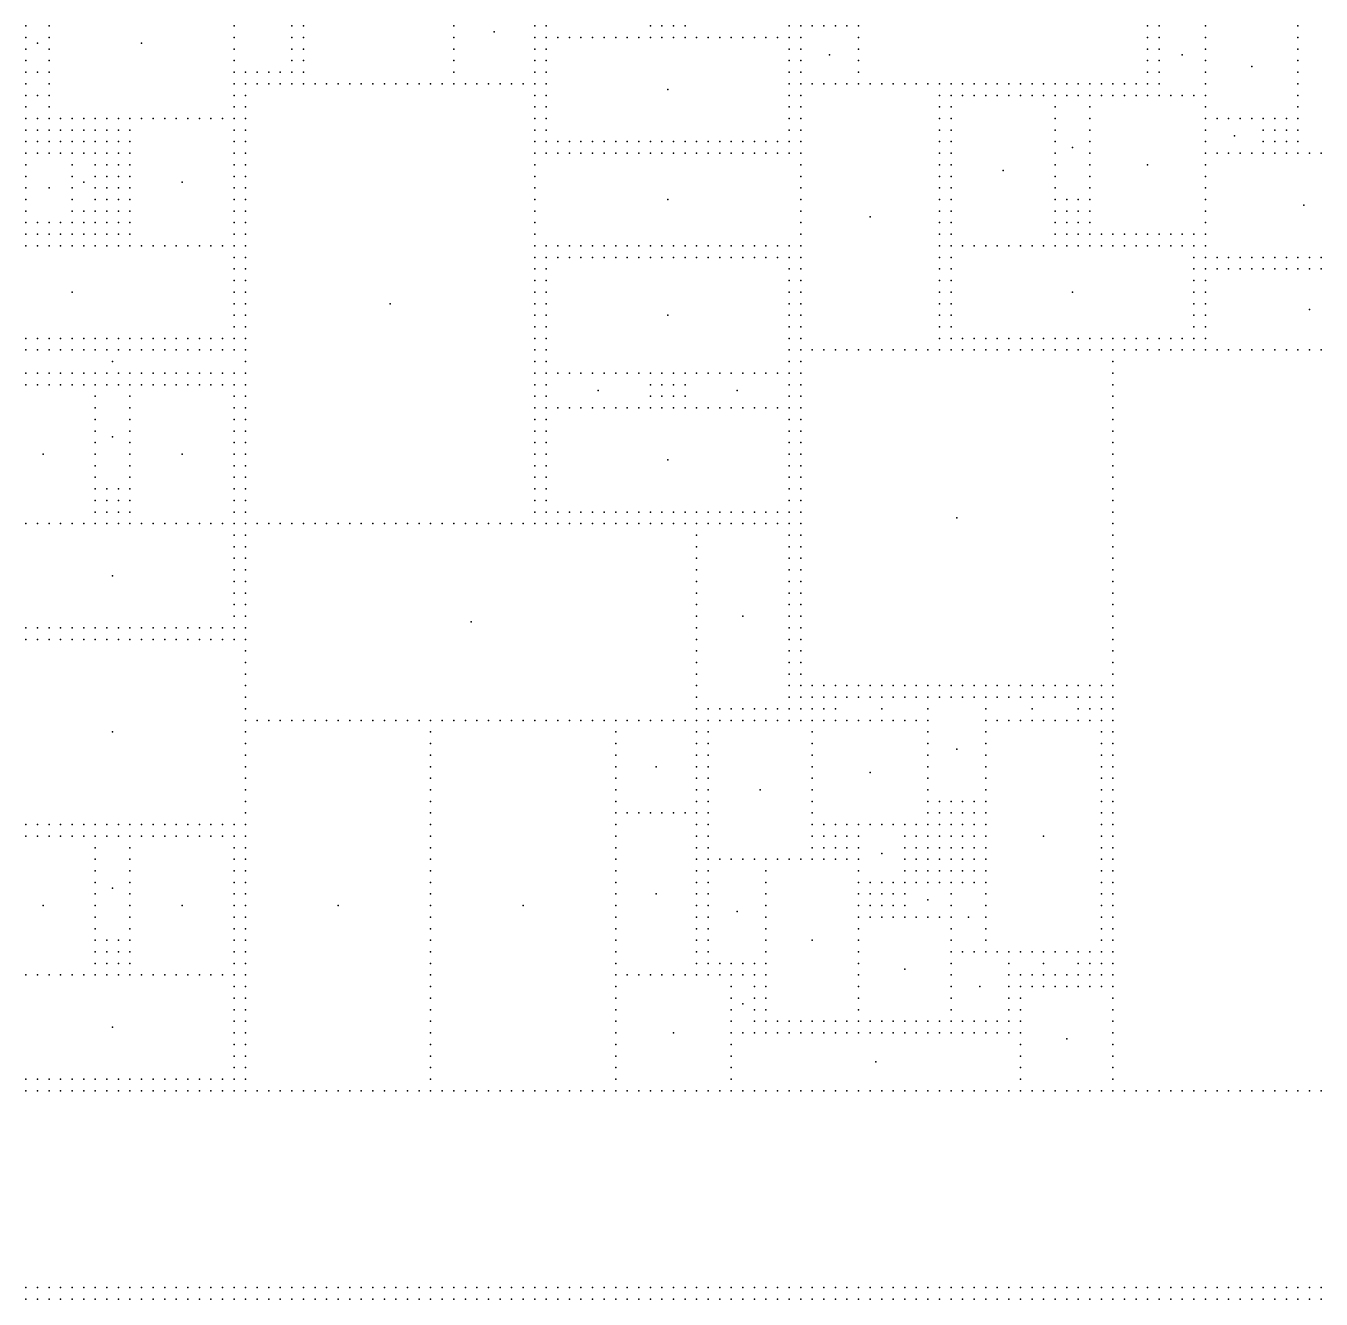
# Model space of a CAD drawing. Header units: metres. Extents: x -50 to 50, y -49 to 49.
# Drawn here: x 0.22 to 25.11, y -48.95 to -24.47 of the extents above; entities that cross this region are included whole.
import ezdxf

# ---------------------------------------------------------------- set-up
doc = ezdxf.new("R2010")
doc.units = ezdxf.units.M

msp = doc.modelspace()

# ---------------------------------------------------------------- linework, layer by layer
for p in [(0.222, -24.473), (0.667, -24.473), (4.222, -24.473), (5.333, -24.473), (5.556, -24.473), (8.444, -24.473), (9.222, -24.584), (10, -24.473), (10.222, -24.473), (12.222, -24.473), (12.444, -24.473), (12.667, -24.473), (12.889, -24.473), (14.889, -24.473), (15.111, -24.473), (15.333, -24.473), (15.556, -24.473), (15.778, -24.473), (16, -24.473), (16.222, -24.473), (21.778, -24.473), (22, -24.473), (22.889, -24.473), (24.667, -24.473), (0.222, -24.695), (0.444, -24.807), (0.667, -24.695), (2.444, -24.807), (4.222, -24.695), (5.333, -24.695), (5.556, -24.695), (8.444, -24.695), (10, -24.695), (10.222, -24.695), (10.444, -24.695), (10.667, -24.695), (10.889, -24.695), (11.111, -24.695), (11.333, -24.695), (11.556, -24.695), (11.778, -24.695), (12, -24.695), (12.222, -24.695), (12.444, -24.695), (12.667, -24.695), (12.889, -24.695), (13.111, -24.695), (13.333, -24.695), (13.556, -24.695), (13.778, -24.695), (14, -24.695), (14.222, -24.695), (14.444, -24.695), (14.667, -24.695), (14.889, -24.695), (15.111, -24.695), (16.222, -24.695), (21.778, -24.695), (22, -24.695), (22.889, -24.695), (24.667, -24.695), (0.222, -24.918), (0.667, -24.918), (4.222, -24.918), (5.333, -24.918), (5.556, -24.918), (8.444, -24.918), (10, -24.918), (10.222, -24.918), (14.889, -24.918), (15.111, -24.918), (15.667, -25.029), (16.222, -24.918), (21.778, -24.918), (22, -24.918), (22.444, -25.029), (22.889, -24.918), (24.667, -24.918), (0.222, -25.14), (0.222, -25.363), (0.444, -25.363), (0.667, -25.14), (0.667, -25.363), (4.222, -25.14), (4.222, -25.363), (4.444, -25.363), (4.667, -25.363), (4.889, -25.363), (5.111, -25.363), (5.333, -25.14), (5.333, -25.363), (5.556, -25.14), (5.556, -25.363), (8.444, -25.14), (8.444, -25.363), (10, -25.14), (10, -25.363), (10.222, -25.14), (10.222, -25.363), (14.889, -25.14), (14.889, -25.363), (15.111, -25.14), (15.111, -25.363), (16.222, -25.14), (16.222, -25.363), (21.778, -25.14), (21.778, -25.363), (22, -25.14), (22, -25.363), (22.889, -25.14), (22.889, -25.363), (23.778, -25.252), (24.667, -25.14), (24.667, -25.363), (0.222, -25.585), (0.667, -25.585), (4.222, -25.585), (4.444, -25.585), (4.667, -25.585), (4.889, -25.585), (5.111, -25.585), (5.333, -25.585), (5.556, -25.585), (5.778, -25.585), (6, -25.585), (6.222, -25.585), (6.444, -25.585), (6.667, -25.585), (6.889, -25.585), (7.111, -25.585), (7.333, -25.585), (7.556, -25.585), (7.778, -25.585), (8, -25.585), (8.222, -25.585), (8.444, -25.585), (8.667, -25.585), (8.889, -25.585), (9.111, -25.585), (9.333, -25.585), (9.556, -25.585), (9.778, -25.585), (10, -25.585), (10.222, -25.585), (14.889, -25.585), (15.111, -25.585), (15.333, -25.585), (15.556, -25.585), (15.778, -25.585), (16, -25.585), (16.222, -25.585), (16.444, -25.585), (16.667, -25.585), (16.889, -25.585), (17.111, -25.585), (17.333, -25.585), (17.556, -25.585), (17.778, -25.585), (18, -25.585), (18.222, -25.585), (18.444, -25.585), (18.667, -25.585), (18.889, -25.585), (19.111, -25.585), (19.333, -25.585), (19.556, -25.585), (19.778, -25.585), (20, -25.585), (20.222, -25.585), (20.444, -25.585), (20.667, -25.585), (20.889, -25.585), (21.111, -25.585), (21.333, -25.585), (21.556, -25.585), (21.778, -25.585), (22, -25.585), (22.889, -25.585), (24.667, -25.585), (0.222, -25.808), (0.444, -25.808), (0.667, -25.808), (4.222, -25.808), (4.444, -25.808), (10, -25.808), (10.222, -25.808), (12.556, -25.697), (14.889, -25.808), (15.111, -25.808), (17.778, -25.808), (18, -25.808), (18.222, -25.808), (18.444, -25.808), (18.667, -25.808), (18.889, -25.808), (19.111, -25.808), (19.333, -25.808), (19.556, -25.808), (19.778, -25.808), (20, -25.808), (20.222, -25.808), (20.444, -25.808), (20.667, -25.808), (20.889, -25.808), (21.111, -25.808), (21.333, -25.808), (21.556, -25.808), (21.778, -25.808), (22, -25.808), (22.222, -25.808), (22.444, -25.808), (22.667, -25.808), (22.889, -25.808), (24.667, -25.808), (0.222, -26.03), (0.667, -26.03), (4.222, -26.03), (4.444, -26.03), (10, -26.03), (10.222, -26.03), (14.889, -26.03), (15.111, -26.03), (17.778, -26.03), (18, -26.03), (20, -26.03), (20.667, -26.03), (22.889, -26.03), (24.667, -26.03), (0.222, -26.253), (0.444, -26.253), (0.667, -26.253), (0.889, -26.253), (1.111, -26.253), (1.333, -26.253), (1.556, -26.253), (1.778, -26.253), (2, -26.253), (2.222, -26.253), (2.444, -26.253), (2.667, -26.253), (2.889, -26.253), (3.111, -26.253), (3.333, -26.253), (3.556, -26.253), (3.778, -26.253), (4, -26.253), (4.222, -26.253), (4.444, -26.253), (10, -26.253), (10.222, -26.253), (14.889, -26.253), (15.111, -26.253), (17.778, -26.253), (18, -26.253), (20, -26.253), (20.667, -26.253), (22.889, -26.253), (23.111, -26.253), (23.333, -26.253), (23.556, -26.253), (23.778, -26.253), (24, -26.253), (24.222, -26.253), (24.444, -26.253), (24.667, -26.253), (0.222, -26.475), (0.444, -26.475), (0.667, -26.475), (0.889, -26.475), (1.111, -26.475), (1.333, -26.475), (1.556, -26.475), (1.778, -26.475), (2, -26.475), (2.222, -26.475), (4.222, -26.475), (4.444, -26.475), (10, -26.475), (10.222, -26.475), (14.889, -26.475), (15.111, -26.475), (17.778, -26.475), (18, -26.475), (20, -26.475), (20.667, -26.475), (22.889, -26.475), (23.444, -26.587), (24, -26.475), (24.222, -26.475), (24.444, -26.475), (24.667, -26.475), (0.222, -26.698), (0.444, -26.698), (0.667, -26.698), (0.889, -26.698), (1.111, -26.698), (1.333, -26.698), (1.556, -26.698), (1.778, -26.698), (2, -26.698), (2.222, -26.698), (4.222, -26.698), (4.444, -26.698), (10, -26.698), (10.222, -26.698), (10.444, -26.698), (10.667, -26.698), (10.889, -26.698), (11.111, -26.698), (11.333, -26.698), (11.556, -26.698), (11.778, -26.698), (12, -26.698), (12.222, -26.698), (12.444, -26.698), (12.667, -26.698), (12.889, -26.698), (13.111, -26.698), (13.333, -26.698), (13.556, -26.698), (13.778, -26.698), (14, -26.698), (14.222, -26.698), (14.444, -26.698), (14.667, -26.698), (14.889, -26.698), (15.111, -26.698), (17.778, -26.698), (18, -26.698), (20, -26.698), (20.333, -26.809), (20.667, -26.698), (22.889, -26.698), (24, -26.698), (24.222, -26.698), (24.444, -26.698), (24.667, -26.698), (0.222, -26.92), (0.444, -26.92), (0.667, -26.92), (0.889, -26.92), (1.111, -26.92), (1.333, -26.92), (1.556, -26.92), (1.778, -26.92), (2, -26.92), (2.222, -26.92), (4.222, -26.92), (4.444, -26.92), (10, -26.92), (10.222, -26.92), (10.444, -26.92), (10.667, -26.92), (10.889, -26.92), (11.111, -26.92), (11.333, -26.92), (11.556, -26.92), (11.778, -26.92), (12, -26.92), (12.222, -26.92), (12.444, -26.92), (12.667, -26.92), (12.889, -26.92), (13.111, -26.92), (13.333, -26.92), (13.556, -26.92), (13.778, -26.92), (14, -26.92), (14.222, -26.92), (14.444, -26.92), (14.667, -26.92), (14.889, -26.92), (15.111, -26.92), (17.778, -26.92), (18, -26.92), (20, -26.92), (20.667, -26.92), (22.889, -26.92), (23.111, -26.92), (23.333, -26.92), (23.556, -26.92), (23.778, -26.92), (24, -26.92), (24.222, -26.92), (24.444, -26.92), (24.667, -26.92), (24.889, -26.92), (25.111, -26.92), (0.222, -27.143), (0.222, -27.365), (1.111, -27.143), (1.111, -27.365), (1.556, -27.143), (1.556, -27.365), (1.778, -27.143), (1.778, -27.365), (2, -27.143), (2, -27.365), (2.222, -27.143), (2.222, -27.365), (4.222, -27.143), (4.222, -27.365), (4.444, -27.143), (4.444, -27.365), (10, -27.143), (10, -27.365), (15.111, -27.143), (15.111, -27.365), (17.778, -27.143), (17.778, -27.365), (18, -27.143), (18, -27.365), (19, -27.254), (20, -27.143), (20, -27.365), (20.667, -27.143), (20.667, -27.365), (21.778, -27.143), (22.889, -27.143), (22.889, -27.365), (0.222, -27.588), (0.667, -27.588), (1.111, -27.588), (1.333, -27.476), (1.556, -27.588), (1.778, -27.588), (2, -27.588), (2.222, -27.588), (3.222, -27.476), (4.222, -27.588), (4.444, -27.588), (10, -27.588), (15.111, -27.588), (17.778, -27.588), (18, -27.588), (20, -27.588), (20.667, -27.588), (22.889, -27.588), (0.222, -27.81), (1.111, -27.81), (1.556, -27.81), (1.778, -27.81), (2, -27.81), (2.222, -27.81), (4.222, -27.81), (4.444, -27.81), (10, -27.81), (12.556, -27.81), (15.111, -27.81), (17.778, -27.81), (18, -27.81), (20, -27.81), (20.222, -27.81), (20.444, -27.81), (20.667, -27.81), (22.889, -27.81), (0.222, -28.033), (1.111, -28.033), (1.333, -28.033), (1.556, -28.033), (1.778, -28.033), (2, -28.033), (2.222, -28.033), (4.222, -28.033), (4.444, -28.033), (10, -28.033), (15.111, -28.033), (17.778, -28.033), (18, -28.033), (20, -28.033), (20.222, -28.033), (20.444, -28.033), (20.667, -28.033), (22.889, -28.033), (24.778, -27.921), (0.222, -28.255), (0.444, -28.255), (0.667, -28.255), (0.889, -28.255), (1.111, -28.255), (1.333, -28.255), (1.556, -28.255), (1.778, -28.255), (2, -28.255), (2.222, -28.255), (4.222, -28.255), (4.444, -28.255), (10, -28.255), (15.111, -28.255), (16.444, -28.144), (17.778, -28.255), (18, -28.255), (20, -28.255), (20.222, -28.255), (20.444, -28.255), (20.667, -28.255), (22.889, -28.255), (0.222, -28.478), (0.444, -28.478), (0.667, -28.478), (0.889, -28.478), (1.111, -28.478), (1.333, -28.478), (1.556, -28.478), (1.778, -28.478), (2, -28.478), (2.222, -28.478), (4.222, -28.478), (4.444, -28.478), (10, -28.478), (15.111, -28.478), (17.778, -28.478), (18, -28.478), (20, -28.478), (20.222, -28.478), (20.444, -28.478), (20.667, -28.478), (20.889, -28.478), (21.111, -28.478), (21.333, -28.478), (21.556, -28.478), (21.778, -28.478), (22, -28.478), (22.222, -28.478), (22.444, -28.478), (22.667, -28.478), (22.889, -28.478), (0.222, -28.7), (0.444, -28.7), (0.667, -28.7), (0.889, -28.7), (1.111, -28.7), (1.333, -28.7), (1.556, -28.7), (1.778, -28.7), (2, -28.7), (2.222, -28.7), (2.444, -28.7), (2.667, -28.7), (2.889, -28.7), (3.111, -28.7), (3.333, -28.7), (3.556, -28.7), (3.778, -28.7), (4, -28.7), (4.222, -28.7), (4.444, -28.7), (10, -28.7), (10.222, -28.7), (10.444, -28.7), (10.667, -28.7), (10.889, -28.7), (11.111, -28.7), (11.333, -28.7), (11.556, -28.7), (11.778, -28.7), (12, -28.7), (12.222, -28.7), (12.444, -28.7), (12.667, -28.7), (12.889, -28.7), (13.111, -28.7), (13.333, -28.7), (13.556, -28.7), (13.778, -28.7), (14, -28.7), (14.222, -28.7), (14.444, -28.7), (14.667, -28.7), (14.889, -28.7), (15.111, -28.7), (17.778, -28.7), (18, -28.7), (18.222, -28.7), (18.444, -28.7), (18.667, -28.7), (18.889, -28.7), (19.111, -28.7), (19.333, -28.7), (19.556, -28.7), (19.778, -28.7), (20, -28.7), (20.222, -28.7), (20.444, -28.7), (20.667, -28.7), (20.889, -28.7), (21.111, -28.7), (21.333, -28.7), (21.556, -28.7), (21.778, -28.7), (22, -28.7), (22.222, -28.7), (22.444, -28.7), (22.667, -28.7), (22.889, -28.7), (4.222, -28.923), (4.444, -28.923), (10, -28.923), (10.222, -28.923), (10.444, -28.923), (10.667, -28.923), (10.889, -28.923), (11.111, -28.923), (11.333, -28.923), (11.556, -28.923), (11.778, -28.923), (12, -28.923), (12.222, -28.923), (12.444, -28.923), (12.667, -28.923), (12.889, -28.923), (13.111, -28.923), (13.333, -28.923), (13.556, -28.923), (13.778, -28.923), (14, -28.923), (14.222, -28.923), (14.444, -28.923), (14.667, -28.923), (14.889, -28.923), (15.111, -28.923), (17.778, -28.923), (18, -28.923), (22.667, -28.923), (22.889, -28.923), (23.111, -28.923), (23.333, -28.923), (23.556, -28.923), (23.778, -28.923), (24, -28.923), (24.222, -28.923), (24.444, -28.923), (24.667, -28.923), (24.889, -28.923), (25.111, -28.923), (4.222, -29.145), (4.222, -29.368), (4.444, -29.145), (4.444, -29.368), (10, -29.145), (10, -29.368), (10.222, -29.145), (10.222, -29.368), (14.889, -29.145), (14.889, -29.368), (15.111, -29.145), (15.111, -29.368), (17.778, -29.145), (17.778, -29.368), (18, -29.145), (18, -29.368), (22.667, -29.145), (22.667, -29.368), (22.889, -29.145), (22.889, -29.368), (23.111, -29.145), (23.333, -29.145), (23.556, -29.145), (23.778, -29.145), (24, -29.145), (24.222, -29.145), (24.444, -29.145), (24.667, -29.145), (24.889, -29.145), (25.111, -29.145), (1.111, -29.59), (4.222, -29.59), (4.444, -29.59), (10, -29.59), (10.222, -29.59), (14.889, -29.59), (15.111, -29.59), (17.778, -29.59), (18, -29.59), (20.333, -29.59), (22.667, -29.59), (22.889, -29.59), (4.222, -29.813), (4.444, -29.813), (7.222, -29.813), (10, -29.813), (10.222, -29.813), (14.889, -29.813), (15.111, -29.813), (17.778, -29.813), (18, -29.813), (22.667, -29.813), (22.889, -29.813), (4.222, -30.035), (4.444, -30.035), (10, -30.035), (10.222, -30.035), (12.556, -30.035), (14.889, -30.035), (15.111, -30.035), (17.778, -30.035), (18, -30.035), (22.667, -30.035), (22.889, -30.035), (24.889, -29.924), (4.222, -30.258), (4.444, -30.258), (10, -30.258), (10.222, -30.258), (14.889, -30.258), (15.111, -30.258), (17.778, -30.258), (18, -30.258), (22.667, -30.258), (22.889, -30.258), (0.222, -30.48), (0.444, -30.48), (0.667, -30.48), (0.889, -30.48), (1.111, -30.48), (1.333, -30.48), (1.556, -30.48), (1.778, -30.48), (2, -30.48), (2.222, -30.48), (2.444, -30.48), (2.667, -30.48), (2.889, -30.48), (3.111, -30.48), (3.333, -30.48), (3.556, -30.48), (3.778, -30.48), (4, -30.48), (4.222, -30.48), (4.444, -30.48), (10, -30.48), (10.222, -30.48), (14.889, -30.48), (15.111, -30.48), (17.778, -30.48), (18, -30.48), (18.222, -30.48), (18.444, -30.48), (18.667, -30.48), (18.889, -30.48), (19.111, -30.48), (19.333, -30.48), (19.556, -30.48), (19.778, -30.48), (20, -30.48), (20.222, -30.48), (20.444, -30.48), (20.667, -30.48), (20.889, -30.48), (21.111, -30.48), (21.333, -30.48), (21.556, -30.48), (21.778, -30.48), (22, -30.48), (22.222, -30.48), (22.444, -30.48), (22.667, -30.48), (22.889, -30.48), (0.222, -30.702), (0.444, -30.702), (0.667, -30.702), (0.889, -30.702), (1.111, -30.702), (1.333, -30.702), (1.556, -30.702), (1.778, -30.702), (2, -30.702), (2.222, -30.702), (2.444, -30.702), (2.667, -30.702), (2.889, -30.702), (3.111, -30.702), (3.333, -30.702), (3.556, -30.702), (3.778, -30.702), (4, -30.702), (4.222, -30.702), (4.444, -30.702), (10, -30.702), (10.222, -30.702), (14.889, -30.702), (15.111, -30.702), (15.333, -30.702), (15.556, -30.702), (15.778, -30.702), (16, -30.702), (16.222, -30.702), (16.444, -30.702), (16.667, -30.702), (16.889, -30.702), (17.111, -30.702), (17.333, -30.702), (17.556, -30.702), (17.778, -30.702), (18, -30.702), (18.222, -30.702), (18.444, -30.702), (18.667, -30.702), (18.889, -30.702), (19.111, -30.702), (19.333, -30.702), (19.556, -30.702), (19.778, -30.702), (20, -30.702), (20.222, -30.702), (20.444, -30.702), (20.667, -30.702), (20.889, -30.702), (21.111, -30.702), (21.333, -30.702), (21.556, -30.702), (21.778, -30.702), (22, -30.702), (22.222, -30.702), (22.444, -30.702), (22.667, -30.702), (22.889, -30.702), (23.111, -30.702), (23.333, -30.702), (23.556, -30.702), (23.778, -30.702), (24, -30.702), (24.222, -30.702), (24.444, -30.702), (24.667, -30.702), (24.889, -30.702), (25.111, -30.702), (1.889, -30.925), (4.444, -30.925), (10, -30.925), (10.222, -30.925), (14.889, -30.925), (15.111, -30.925), (21.111, -30.925), (0.222, -31.147), (0.444, -31.147), (0.667, -31.147), (0.889, -31.147), (1.111, -31.147), (1.333, -31.147), (1.556, -31.147), (1.778, -31.147), (2, -31.147), (2.222, -31.147), (2.444, -31.147), (2.667, -31.147), (2.889, -31.147), (3.111, -31.147), (3.333, -31.147), (3.556, -31.147), (3.778, -31.147), (4, -31.147), (4.222, -31.147), (4.444, -31.147), (10, -31.147), (10.222, -31.147), (10.444, -31.147), (10.667, -31.147), (10.889, -31.147), (11.111, -31.147), (11.333, -31.147), (11.556, -31.147), (11.778, -31.147), (12, -31.147), (12.222, -31.147), (12.444, -31.147), (12.667, -31.147), (12.889, -31.147), (13.111, -31.147), (13.333, -31.147), (13.556, -31.147), (13.778, -31.147), (14, -31.147), (14.222, -31.147), (14.444, -31.147), (14.667, -31.147), (14.889, -31.147), (15.111, -31.147), (21.111, -31.147), (0.222, -31.37), (0.444, -31.37), (0.667, -31.37), (0.889, -31.37), (1.111, -31.37), (1.333, -31.37), (1.556, -31.37), (1.556, -31.592), (1.778, -31.37), (2, -31.37), (2.222, -31.37), (2.222, -31.592), (2.444, -31.37), (2.667, -31.37), (2.889, -31.37), (3.111, -31.37), (3.333, -31.37), (3.556, -31.37), (3.778, -31.37), (4, -31.37), (4.222, -31.37), (4.222, -31.592), (4.444, -31.37), (4.444, -31.592), (10, -31.37), (10, -31.592), (10.222, -31.37), (10.222, -31.592), (11.222, -31.481), (12.222, -31.37), (12.222, -31.592), (12.444, -31.37), (12.444, -31.592), (12.667, -31.37), (12.667, -31.592), (12.889, -31.37), (12.889, -31.592), (13.889, -31.481), (14.889, -31.37), (14.889, -31.592), (15.111, -31.37), (15.111, -31.592), (21.111, -31.37), (21.111, -31.592), (1.556, -31.815), (2.222, -31.815), (4.222, -31.815), (4.444, -31.815), (10, -31.815), (10.222, -31.815), (10.444, -31.815), (10.667, -31.815), (10.889, -31.815), (11.111, -31.815), (11.333, -31.815), (11.556, -31.815), (11.778, -31.815), (12, -31.815), (12.222, -31.815), (12.444, -31.815), (12.667, -31.815), (12.889, -31.815), (13.111, -31.815), (13.333, -31.815), (13.556, -31.815), (13.778, -31.815), (14, -31.815), (14.222, -31.815), (14.444, -31.815), (14.667, -31.815), (14.889, -31.815), (15.111, -31.815), (21.111, -31.815), (1.556, -32.037), (2.222, -32.037), (4.222, -32.037), (4.444, -32.037), (10, -32.037), (10.222, -32.037), (14.889, -32.037), (15.111, -32.037), (21.111, -32.037), (1.556, -32.26), (2.222, -32.26), (4.222, -32.26), (4.444, -32.26), (10, -32.26), (10.222, -32.26), (14.889, -32.26), (15.111, -32.26), (21.111, -32.26), (1.556, -32.482), (1.889, -32.371), (2.222, -32.482), (4.222, -32.482), (4.444, -32.482), (10, -32.482), (10.222, -32.482), (14.889, -32.482), (15.111, -32.482), (21.111, -32.482), (0.556, -32.705), (1.556, -32.705), (2.222, -32.705), (3.222, -32.705), (4.222, -32.705), (4.444, -32.705), (10, -32.705), (10.222, -32.705), (12.556, -32.816), (14.889, -32.705), (15.111, -32.705), (21.111, -32.705), (1.556, -32.927), (2.222, -32.927), (4.222, -32.927), (4.444, -32.927), (10, -32.927), (10.222, -32.927), (14.889, -32.927), (15.111, -32.927), (21.111, -32.927), (1.556, -33.15), (2.222, -33.15), (4.222, -33.15), (4.444, -33.15), (10, -33.15), (10.222, -33.15), (14.889, -33.15), (15.111, -33.15), (21.111, -33.15), (1.556, -33.372), (1.556, -33.595), (1.778, -33.372), (1.778, -33.595), (2, -33.372), (2, -33.595), (2.222, -33.372), (2.222, -33.595), (4.222, -33.372), (4.222, -33.595), (4.444, -33.372), (4.444, -33.595), (10, -33.372), (10, -33.595), (10.222, -33.372), (10.222, -33.595), (14.889, -33.372), (14.889, -33.595), (15.111, -33.372), (15.111, -33.595), (21.111, -33.372), (21.111, -33.595), (1.556, -33.817), (1.778, -33.817), (2, -33.817), (2.222, -33.817), (4.222, -33.817), (4.444, -33.817), (10, -33.817), (10.222, -33.817), (10.444, -33.817), (10.667, -33.817), (10.889, -33.817), (11.111, -33.817), (11.333, -33.817), (11.556, -33.817), (11.778, -33.817), (12, -33.817), (12.222, -33.817), (12.444, -33.817), (12.667, -33.817), (12.889, -33.817), (13.111, -33.817), (13.333, -33.817), (13.556, -33.817), (13.778, -33.817), (14, -33.817), (14.222, -33.817), (14.444, -33.817), (14.667, -33.817), (14.889, -33.817), (15.111, -33.817), (21.111, -33.817), (0.222, -34.04), (0.444, -34.04), (0.667, -34.04), (0.889, -34.04), (1.111, -34.04), (1.333, -34.04), (1.556, -34.04), (1.778, -34.04), (2, -34.04), (2.222, -34.04), (2.444, -34.04), (2.667, -34.04), (2.889, -34.04), (3.111, -34.04), (3.333, -34.04), (3.556, -34.04), (3.778, -34.04), (4, -34.04), (4.222, -34.04), (4.444, -34.04), (4.667, -34.04), (4.889, -34.04), (5.111, -34.04), (5.333, -34.04), (5.556, -34.04), (5.778, -34.04), (6, -34.04), (6.222, -34.04), (6.444, -34.04), (6.667, -34.04), (6.889, -34.04), (7.111, -34.04), (7.333, -34.04), (7.556, -34.04), (7.778, -34.04), (8, -34.04), (8.222, -34.04), (8.444, -34.04), (8.667, -34.04), (8.889, -34.04), (9.111, -34.04), (9.333, -34.04), (9.556, -34.04), (9.778, -34.04), (10, -34.04), (10.222, -34.04), (10.444, -34.04), (10.667, -34.04), (10.889, -34.04), (11.111, -34.04), (11.333, -34.04), (11.556, -34.04), (11.778, -34.04), (12, -34.04), (12.222, -34.04), (12.444, -34.04), (12.667, -34.04), (12.889, -34.04), (13.111, -34.04), (13.333, -34.04), (13.556, -34.04), (13.778, -34.04), (14, -34.04), (14.222, -34.04), (14.444, -34.04), (14.667, -34.04), (14.889, -34.04), (15.111, -34.04), (18.111, -33.928), (21.111, -34.04), (4.222, -34.262), (4.444, -34.262), (13.111, -34.262), (14.889, -34.262), (15.111, -34.262), (21.111, -34.262), (4.222, -34.485), (4.444, -34.485), (13.111, -34.485), (14.889, -34.485), (15.111, -34.485), (21.111, -34.485), (4.222, -34.707), (4.444, -34.707), (13.111, -34.707), (14.889, -34.707), (15.111, -34.707), (21.111, -34.707), (1.889, -35.041), (4.222, -34.93), (4.444, -34.93), (13.111, -34.93), (14.889, -34.93), (15.111, -34.93), (21.111, -34.93), (4.222, -35.152), (4.444, -35.152), (13.111, -35.152), (14.889, -35.152), (15.111, -35.152), (21.111, -35.152), (4.222, -35.375), (4.444, -35.375), (13.111, -35.375), (14.889, -35.375), (15.111, -35.375), (21.111, -35.375), (4.222, -35.597), (4.222, -35.82), (4.444, -35.597), (4.444, -35.82), (13.111, -35.597), (13.111, -35.82), (14, -35.82), (14.889, -35.597), (14.889, -35.82), (15.111, -35.597), (15.111, -35.82), (21.111, -35.597), (21.111, -35.82), (0.222, -36.042), (0.444, -36.042), (0.667, -36.042), (0.889, -36.042), (1.111, -36.042), (1.333, -36.042), (1.556, -36.042), (1.778, -36.042), (2, -36.042), (2.222, -36.042), (2.444, -36.042), (2.667, -36.042), (2.889, -36.042), (3.111, -36.042), (3.333, -36.042), (3.556, -36.042), (3.778, -36.042), (4, -36.042), (4.222, -36.042), (4.444, -36.042), (8.778, -35.931), (13.111, -36.042), (14.889, -36.042), (15.111, -36.042), (21.111, -36.042), (0.222, -36.265), (0.444, -36.265), (0.667, -36.265), (0.889, -36.265), (1.111, -36.265), (1.333, -36.265), (1.556, -36.265), (1.778, -36.265), (2, -36.265), (2.222, -36.265), (2.444, -36.265), (2.667, -36.265), (2.889, -36.265), (3.111, -36.265), (3.333, -36.265), (3.556, -36.265), (3.778, -36.265), (4, -36.265), (4.222, -36.265), (4.444, -36.265), (13.111, -36.265), (14.889, -36.265), (15.111, -36.265), (21.111, -36.265), (4.444, -36.487), (13.111, -36.487), (14.889, -36.487), (15.111, -36.487), (21.111, -36.487), (4.444, -36.709), (13.111, -36.709), (14.889, -36.709), (15.111, -36.709), (21.111, -36.709), (4.444, -36.932), (13.111, -36.932), (14.889, -36.932), (15.111, -36.932), (21.111, -36.932), (4.444, -37.154), (13.111, -37.154), (14.889, -37.154), (15.111, -37.154), (15.333, -37.154), (15.556, -37.154), (15.778, -37.154), (16, -37.154), (16.222, -37.154), (16.444, -37.154), (16.667, -37.154), (16.889, -37.154), (17.111, -37.154), (17.333, -37.154), (17.556, -37.154), (17.778, -37.154), (18, -37.154), (18.222, -37.154), (18.444, -37.154), (18.667, -37.154), (18.889, -37.154), (19.111, -37.154), (19.333, -37.154), (19.556, -37.154), (19.778, -37.154), (20, -37.154), (20.222, -37.154), (20.444, -37.154), (20.667, -37.154), (20.889, -37.154), (21.111, -37.154), (4.444, -37.377), (13.111, -37.377), (14.889, -37.377), (15.111, -37.377), (15.333, -37.377), (15.556, -37.377), (15.778, -37.377), (16, -37.377), (16.222, -37.377), (16.444, -37.377), (16.667, -37.377), (16.889, -37.377), (17.111, -37.377), (17.333, -37.377), (17.556, -37.377), (17.778, -37.377), (18, -37.377), (18.222, -37.377), (18.444, -37.377), (18.667, -37.377), (18.889, -37.377), (19.111, -37.377), (19.333, -37.377), (19.556, -37.377), (19.778, -37.377), (20, -37.377), (20.222, -37.377), (20.444, -37.377), (20.667, -37.377), (20.889, -37.377), (21.111, -37.377), (4.444, -37.599), (4.444, -37.822), (4.667, -37.822), (4.889, -37.822), (5.111, -37.822), (5.333, -37.822), (5.556, -37.822), (5.778, -37.822), (6, -37.822), (6.222, -37.822), (6.444, -37.822), (6.667, -37.822), (6.889, -37.822), (7.111, -37.822), (7.333, -37.822), (7.556, -37.822), (7.778, -37.822), (8, -37.822), (8.222, -37.822), (8.444, -37.822), (8.667, -37.822), (8.889, -37.822), (9.111, -37.822), (9.333, -37.822), (9.556, -37.822), (9.778, -37.822), (10, -37.822), (10.222, -37.822), (10.444, -37.822), (10.667, -37.822), (10.889, -37.822), (11.111, -37.822), (11.333, -37.822), (11.556, -37.822), (11.778, -37.822), (12, -37.822), (12.222, -37.822), (12.444, -37.822), (12.667, -37.822), (12.889, -37.822), (13.111, -37.599), (13.111, -37.822), (13.333, -37.599), (13.333, -37.822), (13.556, -37.599), (13.556, -37.822), (13.778, -37.599), (13.778, -37.822), (14, -37.599), (14, -37.822), (14.222, -37.599), (14.222, -37.822), (14.444, -37.599), (14.444, -37.822), (14.667, -37.599), (14.667, -37.822), (14.889, -37.599), (14.889, -37.822), (15.111, -37.599), (15.111, -37.822), (15.333, -37.599), (15.333, -37.822), (15.556, -37.599), (15.556, -37.822), (15.778, -37.599), (15.778, -37.822), (16, -37.822), (16.222, -37.822), (16.444, -37.822), (16.667, -37.599), (16.667, -37.822), (16.889, -37.822), (17.111, -37.822), (17.333, -37.822), (17.556, -37.599), (17.556, -37.822), (18.667, -37.599), (18.667, -37.822), (18.889, -37.822), (19.111, -37.822), (19.333, -37.822), (19.556, -37.599), (19.556, -37.822), (19.778, -37.822), (20, -37.822), (20.222, -37.822), (20.444, -37.599), (20.444, -37.822), (20.667, -37.599), (20.667, -37.822), (20.889, -37.599), (20.889, -37.822), (21.111, -37.599), (21.111, -37.822), (1.889, -38.044), (4.444, -38.044), (8, -38.044), (11.556, -38.044), (13.111, -38.044), (13.333, -38.044), (15.333, -38.044), (17.556, -38.044), (18.667, -38.044), (20.889, -38.044), (21.111, -38.044), (4.444, -38.267), (8, -38.267), (11.556, -38.267), (13.111, -38.267), (13.333, -38.267), (15.333, -38.267), (17.556, -38.267), (18.667, -38.267), (20.889, -38.267), (21.111, -38.267), (4.444, -38.489), (8, -38.489), (11.556, -38.489), (13.111, -38.489), (13.333, -38.489), (15.333, -38.489), (17.556, -38.489), (18.111, -38.378), (18.667, -38.489), (20.889, -38.489), (21.111, -38.489), (4.444, -38.712), (8, -38.712), (11.556, -38.712), (12.333, -38.712), (13.111, -38.712), (13.333, -38.712), (15.333, -38.712), (16.444, -38.823), (17.556, -38.712), (18.667, -38.712), (20.889, -38.712), (21.111, -38.712), (4.444, -38.934), (8, -38.934), (11.556, -38.934), (13.111, -38.934), (13.333, -38.934), (15.333, -38.934), (17.556, -38.934), (18.667, -38.934), (20.889, -38.934), (21.111, -38.934), (4.444, -39.157), (8, -39.157), (11.556, -39.157), (13.111, -39.157), (13.333, -39.157), (14.333, -39.157), (15.333, -39.157), (17.556, -39.157), (18.667, -39.157), (20.889, -39.157), (21.111, -39.157), (4.444, -39.379), (8, -39.379), (11.556, -39.379), (13.111, -39.379), (13.333, -39.379), (15.333, -39.379), (17.556, -39.379), (17.778, -39.379), (18, -39.379), (18.222, -39.379), (18.444, -39.379), (18.667, -39.379), (20.889, -39.379), (21.111, -39.379), (4.444, -39.602), (8, -39.602), (11.556, -39.602), (11.778, -39.602), (12, -39.602), (12.222, -39.602), (12.444, -39.602), (12.667, -39.602), (12.889, -39.602), (13.111, -39.602), (13.333, -39.602), (15.333, -39.602), (17.556, -39.602), (17.778, -39.602), (18, -39.602), (18.222, -39.602), (18.444, -39.602), (18.667, -39.602), (20.889, -39.602), (21.111, -39.602), (0.222, -39.824), (0.222, -40.047), (0.444, -39.824), (0.444, -40.047), (0.667, -39.824), (0.667, -40.047), (0.889, -39.824), (0.889, -40.047), (1.111, -39.824), (1.111, -40.047), (1.333, -39.824), (1.333, -40.047), (1.556, -39.824), (1.556, -40.047), (1.778, -39.824), (1.778, -40.047), (2, -39.824), (2, -40.047), (2.222, -39.824), (2.222, -40.047), (2.444, -39.824), (2.444, -40.047), (2.667, -39.824), (2.667, -40.047), (2.889, -39.824), (2.889, -40.047), (3.111, -39.824), (3.111, -40.047), (3.333, -39.824), (3.333, -40.047), (3.556, -39.824), (3.556, -40.047), (3.778, -39.824), (3.778, -40.047), (4, -39.824), (4, -40.047), (4.222, -39.824), (4.222, -40.047), (4.444, -39.824), (4.444, -40.047), (8, -39.824), (8, -40.047), (11.556, -39.824), (11.556, -40.047), (13.111, -39.824), (13.111, -40.047), (13.333, -39.824), (13.333, -40.047), (15.333, -39.824), (15.333, -40.047), (15.556, -39.824), (15.556, -40.047), (15.778, -39.824), (15.778, -40.047), (16, -39.824), (16, -40.047), (16.222, -39.824), (16.222, -40.047), (16.444, -39.824), (16.667, -39.824), (16.889, -39.824), (17.111, -39.824), (17.111, -40.047), (17.333, -39.824), (17.333, -40.047), (17.556, -39.824), (17.556, -40.047), (17.778, -39.824), (17.778, -40.047), (18, -39.824), (18, -40.047), (18.222, -39.824), (18.222, -40.047), (18.444, -39.824), (18.444, -40.047), (18.667, -39.824), (18.667, -40.047), (19.778, -40.047), (20.889, -39.824), (20.889, -40.047), (21.111, -39.824), (21.111, -40.047), (1.556, -40.269), (2.222, -40.269), (4.222, -40.269), (4.444, -40.269), (8, -40.269), (11.556, -40.269), (13.111, -40.269), (13.333, -40.269), (15.333, -40.269), (15.556, -40.269), (15.778, -40.269), (16, -40.269), (16.222, -40.269), (17.111, -40.269), (17.333, -40.269), (17.556, -40.269), (17.778, -40.269), (18, -40.269), (18.222, -40.269), (18.444, -40.269), (18.667, -40.269), (20.889, -40.269), (21.111, -40.269), (1.556, -40.492), (2.222, -40.492), (4.222, -40.492), (4.444, -40.492), (8, -40.492), (11.556, -40.492), (13.111, -40.492), (13.333, -40.492), (13.556, -40.492), (13.778, -40.492), (14, -40.492), (14.222, -40.492), (14.444, -40.492), (14.667, -40.492), (14.889, -40.492), (15.111, -40.492), (15.333, -40.492), (15.556, -40.492), (15.778, -40.492), (16, -40.492), (16.222, -40.492), (16.667, -40.38), (17.111, -40.492), (17.333, -40.492), (17.556, -40.492), (17.778, -40.492), (18, -40.492), (18.222, -40.492), (18.444, -40.492), (18.667, -40.492), (20.889, -40.492), (21.111, -40.492), (1.556, -40.714), (2.222, -40.714), (4.222, -40.714), (4.444, -40.714), (8, -40.714), (11.556, -40.714), (13.111, -40.714), (13.333, -40.714), (14.444, -40.714), (16.222, -40.714), (17.111, -40.714), (17.333, -40.714), (17.556, -40.714), (17.778, -40.714), (18, -40.714), (18.222, -40.714), (18.444, -40.714), (18.667, -40.714), (20.889, -40.714), (21.111, -40.714), (1.556, -40.937), (1.889, -41.048), (2.222, -40.937), (4.222, -40.937), (4.444, -40.937), (8, -40.937), (11.556, -40.937), (13.111, -40.937), (13.333, -40.937), (14.444, -40.937), (16.222, -40.937), (16.444, -40.937), (16.667, -40.937), (16.889, -40.937), (17.111, -40.937), (17.333, -40.937), (17.556, -40.937), (17.778, -40.937), (18, -40.937), (18.222, -40.937), (18.444, -40.937), (18.667, -40.937), (20.889, -40.937), (21.111, -40.937), (1.556, -41.159), (2.222, -41.159), (4.222, -41.159), (4.444, -41.159), (8, -41.159), (11.556, -41.159), (12.333, -41.159), (13.111, -41.159), (13.333, -41.159), (14.444, -41.159), (16.222, -41.159), (16.444, -41.159), (16.667, -41.159), (16.889, -41.159), (17.111, -41.159), (17.556, -41.27), (18, -41.159), (18.667, -41.159), (20.889, -41.159), (21.111, -41.159), (0.556, -41.382), (1.556, -41.382), (2.222, -41.382), (3.222, -41.382), (4.222, -41.382), (4.444, -41.382), (6.222, -41.382), (8, -41.382), (9.778, -41.382), (11.556, -41.382), (13.111, -41.382), (13.333, -41.382), (13.889, -41.493), (14.444, -41.382), (16.222, -41.382), (16.444, -41.382), (16.667, -41.382), (16.889, -41.382), (17.111, -41.382), (18, -41.382), (18.667, -41.382), (20.889, -41.382), (21.111, -41.382), (1.556, -41.604), (2.222, -41.604), (4.222, -41.604), (4.444, -41.604), (8, -41.604), (11.556, -41.604), (13.111, -41.604), (13.333, -41.604), (14.444, -41.604), (16.222, -41.604), (16.444, -41.604), (16.667, -41.604), (16.889, -41.604), (17.111, -41.604), (17.333, -41.604), (17.556, -41.604), (17.778, -41.604), (18, -41.604), (18.333, -41.604), (18.667, -41.604), (20.889, -41.604), (21.111, -41.604), (1.556, -41.827), (1.556, -42.049), (1.778, -42.049), (2, -42.049), (2.222, -41.827), (2.222, -42.049), (4.222, -41.827), (4.222, -42.049), (4.444, -41.827), (4.444, -42.049), (8, -41.827), (8, -42.049), (11.556, -41.827), (11.556, -42.049), (13.111, -41.827), (13.111, -42.049), (13.333, -41.827), (13.333, -42.049), (14.444, -41.827), (14.444, -42.049), (15.333, -42.049), (16.222, -41.827), (16.222, -42.049), (18, -41.827), (18, -42.049), (18.667, -41.827), (18.667, -42.049), (20.889, -41.827), (20.889, -42.049), (21.111, -41.827), (21.111, -42.049), (1.556, -42.272), (1.778, -42.272), (2, -42.272), (2.222, -42.272), (4.222, -42.272), (4.444, -42.272), (8, -42.272), (11.556, -42.272), (13.111, -42.272), (13.333, -42.272), (14.444, -42.272), (16.222, -42.272), (18, -42.272), (18.222, -42.272), (18.444, -42.272), (18.667, -42.272), (18.889, -42.272), (19.111, -42.272), (19.333, -42.272), (19.556, -42.272), (19.778, -42.272), (20, -42.272), (20.222, -42.272), (20.444, -42.272), (20.667, -42.272), (20.889, -42.272), (21.111, -42.272), (1.556, -42.494), (1.778, -42.494), (2, -42.494), (2.222, -42.494), (4.222, -42.494), (4.444, -42.494), (8, -42.494), (11.556, -42.494), (13.111, -42.494), (13.333, -42.494), (13.556, -42.494), (13.778, -42.494), (14, -42.494), (14.222, -42.494), (14.444, -42.494), (16.222, -42.494), (18, -42.494), (19.111, -42.494), (19.778, -42.494), (20.444, -42.494), (20.667, -42.494), (20.889, -42.494), (21.111, -42.494), (0.222, -42.716), (0.444, -42.716), (0.667, -42.716), (0.889, -42.716), (1.111, -42.716), (1.333, -42.716), (1.556, -42.716), (1.778, -42.716), (2, -42.716), (2.222, -42.716), (2.444, -42.716), (2.667, -42.716), (2.889, -42.716), (3.111, -42.716), (3.333, -42.716), (3.556, -42.716), (3.778, -42.716), (4, -42.716), (4.222, -42.716), (4.444, -42.716), (8, -42.716), (11.556, -42.716), (11.778, -42.716), (12, -42.716), (12.222, -42.716), (12.444, -42.716), (12.667, -42.716), (12.889, -42.716), (13.111, -42.716), (13.333, -42.716), (13.556, -42.716), (13.778, -42.716), (14, -42.716), (14.222, -42.716), (14.444, -42.716), (16.222, -42.716), (17.111, -42.605), (18, -42.716), (19.111, -42.716), (19.333, -42.716), (19.556, -42.716), (19.778, -42.716), (20, -42.716), (20.222, -42.716), (20.444, -42.716), (20.667, -42.716), (20.889, -42.716), (21.111, -42.716), (4.222, -42.939), (4.444, -42.939), (8, -42.939), (11.556, -42.939), (13.778, -42.939), (14.222, -42.939), (14.444, -42.939), (16.222, -42.939), (18, -42.939), (18.556, -42.939), (19.111, -42.939), (19.333, -42.939), (19.556, -42.939), (19.778, -42.939), (20, -42.939), (20.222, -42.939), (20.444, -42.939), (20.667, -42.939), (20.889, -42.939), (21.111, -42.939), (4.222, -43.161), (4.444, -43.161), (8, -43.161), (11.556, -43.161), (13.778, -43.161), (14, -43.273), (14.222, -43.161), (14.444, -43.161), (16.222, -43.161), (18, -43.161), (19.111, -43.161), (19.333, -43.161), (21.111, -43.161), (4.222, -43.384), (4.444, -43.384), (8, -43.384), (11.556, -43.384), (13.778, -43.384), (14.222, -43.384), (14.444, -43.384), (16.222, -43.384), (18, -43.384), (19.111, -43.384), (19.333, -43.384), (21.111, -43.384), (1.889, -43.718), (4.222, -43.606), (4.444, -43.606), (8, -43.606), (11.556, -43.606), (13.778, -43.606), (14.222, -43.606), (14.444, -43.606), (14.667, -43.606), (14.889, -43.606), (15.111, -43.606), (15.333, -43.606), (15.556, -43.606), (15.778, -43.606), (16, -43.606), (16.222, -43.606), (16.444, -43.606), (16.667, -43.606), (16.889, -43.606), (17.111, -43.606), (17.333, -43.606), (17.556, -43.606), (17.778, -43.606), (18, -43.606), (18.222, -43.606), (18.444, -43.606), (18.667, -43.606), (18.889, -43.606), (19.111, -43.606), (19.333, -43.606), (21.111, -43.606), (4.222, -43.829), (4.222, -44.051), (4.444, -43.829), (4.444, -44.051), (8, -43.829), (8, -44.051), (11.556, -43.829), (11.556, -44.051), (12.667, -43.829), (13.778, -43.829), (13.778, -44.051), (14, -43.829), (14.222, -43.829), (14.444, -43.829), (14.667, -43.829), (14.889, -43.829), (15.111, -43.829), (15.333, -43.829), (15.556, -43.829), (15.778, -43.829), (16, -43.829), (16.222, -43.829), (16.444, -43.829), (16.667, -43.829), (16.889, -43.829), (17.111, -43.829), (17.333, -43.829), (17.556, -43.829), (17.778, -43.829), (18, -43.829), (18.222, -43.829), (18.444, -43.829), (18.667, -43.829), (18.889, -43.829), (19.111, -43.829), (19.333, -43.829), (19.333, -44.051), (20.222, -43.94), (21.111, -43.829), (21.111, -44.051), (4.222, -44.274), (4.444, -44.274), (8, -44.274), (11.556, -44.274), (13.778, -44.274), (19.333, -44.274), (21.111, -44.274), (4.222, -44.496), (4.444, -44.496), (8, -44.496), (11.556, -44.496), (13.778, -44.496), (16.556, -44.385), (19.333, -44.496), (21.111, -44.496), (0.222, -44.719), (0.444, -44.719), (0.667, -44.719), (0.889, -44.719), (1.111, -44.719), (1.333, -44.719), (1.556, -44.719), (1.778, -44.719), (2, -44.719), (2.222, -44.719), (2.444, -44.719), (2.667, -44.719), (2.889, -44.719), (3.111, -44.719), (3.333, -44.719), (3.556, -44.719), (3.778, -44.719), (4, -44.719), (4.222, -44.719), (4.444, -44.719), (8, -44.719), (11.556, -44.719), (13.778, -44.719), (19.333, -44.719), (21.111, -44.719), (0.222, -44.941), (0.444, -44.941), (0.667, -44.941), (0.889, -44.941), (1.111, -44.941), (1.333, -44.941), (1.556, -44.941), (1.778, -44.941), (2, -44.941), (2.222, -44.941), (2.444, -44.941), (2.667, -44.941), (2.889, -44.941), (3.111, -44.941), (3.333, -44.941), (3.556, -44.941), (3.778, -44.941), (4, -44.941), (4.222, -44.941), (4.444, -44.941), (4.667, -44.941), (4.889, -44.941), (5.111, -44.941), (5.333, -44.941), (5.556, -44.941), (5.778, -44.941), (6, -44.941), (6.222, -44.941), (6.444, -44.941), (6.667, -44.941), (6.889, -44.941), (7.111, -44.941), (7.333, -44.941), (7.556, -44.941), (7.778, -44.941), (8, -44.941), (8.222, -44.941), (8.444, -44.941), (8.667, -44.941), (8.889, -44.941), (9.111, -44.941), (9.333, -44.941), (9.556, -44.941), (9.778, -44.941), (10, -44.941), (10.222, -44.941), (10.444, -44.941), (10.667, -44.941), (10.889, -44.941), (11.111, -44.941), (11.333, -44.941), (11.556, -44.941), (11.778, -44.941), (12, -44.941), (12.222, -44.941), (12.444, -44.941), (12.667, -44.941), (12.889, -44.941), (13.111, -44.941), (13.333, -44.941), (13.556, -44.941), (13.778, -44.941), (14, -44.941), (14.222, -44.941), (14.444, -44.941), (14.667, -44.941), (14.889, -44.941), (15.111, -44.941), (15.333, -44.941), (15.556, -44.941), (15.778, -44.941), (16, -44.941), (16.222, -44.941), (16.444, -44.941), (16.667, -44.941), (16.889, -44.941), (17.111, -44.941), (17.333, -44.941), (17.556, -44.941), (17.778, -44.941), (18, -44.941), (18.222, -44.941), (18.444, -44.941), (18.667, -44.941), (18.889, -44.941), (19.111, -44.941), (19.333, -44.941), (19.556, -44.941), (19.778, -44.941), (20, -44.941), (20.222, -44.941), (20.444, -44.941), (20.667, -44.941), (20.889, -44.941), (21.111, -44.941), (21.333, -44.941), (21.556, -44.941), (21.778, -44.941), (22, -44.941), (22.222, -44.941), (22.444, -44.941), (22.667, -44.941), (22.889, -44.941), (23.111, -44.941), (23.333, -44.941), (23.556, -44.941), (23.778, -44.941), (24, -44.941), (24.222, -44.941), (24.444, -44.941), (24.667, -44.941), (24.889, -44.941), (25.111, -44.941), (0.222, -48.723), (0.444, -48.723), (0.667, -48.723), (0.889, -48.723), (1.111, -48.723), (1.333, -48.723), (1.556, -48.723), (1.778, -48.723), (2, -48.723), (2.222, -48.723), (2.444, -48.723), (2.667, -48.723), (2.889, -48.723), (3.111, -48.723), (3.333, -48.723), (3.556, -48.723), (3.778, -48.723), (4, -48.723), (4.222, -48.723), (4.444, -48.723), (4.667, -48.723), (4.889, -48.723), (5.111, -48.723), (5.333, -48.723), (5.556, -48.723), (5.778, -48.723), (6, -48.723), (6.222, -48.723), (6.444, -48.723), (6.667, -48.723), (6.889, -48.723), (7.111, -48.723), (7.333, -48.723), (7.556, -48.723), (7.778, -48.723), (8, -48.723), (8.222, -48.723), (8.444, -48.723), (8.667, -48.723), (8.889, -48.723), (9.111, -48.723), (9.333, -48.723), (9.556, -48.723), (9.778, -48.723), (10, -48.723), (10.222, -48.723), (10.444, -48.723), (10.667, -48.723), (10.889, -48.723), (11.111, -48.723), (11.333, -48.723), (11.556, -48.723), (11.778, -48.723), (12, -48.723), (12.222, -48.723), (12.444, -48.723), (12.667, -48.723), (12.889, -48.723), (13.111, -48.723), (13.333, -48.723), (13.556, -48.723), (13.778, -48.723), (14, -48.723), (14.222, -48.723), (14.444, -48.723), (14.667, -48.723), (14.889, -48.723), (15.111, -48.723), (15.333, -48.723), (15.556, -48.723), (15.778, -48.723), (16, -48.723), (16.222, -48.723), (16.444, -48.723), (16.667, -48.723), (16.889, -48.723), (17.111, -48.723), (17.333, -48.723), (17.556, -48.723), (17.778, -48.723), (18, -48.723), (18.222, -48.723), (18.444, -48.723), (18.667, -48.723), (18.889, -48.723), (19.111, -48.723), (19.333, -48.723), (19.556, -48.723), (19.778, -48.723), (20, -48.723), (20.222, -48.723), (20.444, -48.723), (20.667, -48.723), (20.889, -48.723), (21.111, -48.723), (21.333, -48.723), (21.556, -48.723), (21.778, -48.723), (22, -48.723), (22.222, -48.723), (22.444, -48.723), (22.667, -48.723), (22.889, -48.723), (23.111, -48.723), (23.333, -48.723), (23.556, -48.723), (23.778, -48.723), (24, -48.723), (24.222, -48.723), (24.444, -48.723), (24.667, -48.723), (24.889, -48.723), (25.111, -48.723), (0.222, -48.946), (0.444, -48.946), (0.667, -48.946), (0.889, -48.946), (1.111, -48.946), (1.333, -48.946), (1.556, -48.946), (1.778, -48.946), (2, -48.946), (2.222, -48.946), (2.444, -48.946), (2.667, -48.946), (2.889, -48.946), (3.111, -48.946), (3.333, -48.946), (3.556, -48.946), (3.778, -48.946), (4, -48.946), (4.222, -48.946), (4.444, -48.946), (4.667, -48.946), (4.889, -48.946), (5.111, -48.946), (5.333, -48.946), (5.556, -48.946), (5.778, -48.946), (6, -48.946), (6.222, -48.946), (6.444, -48.946), (6.667, -48.946), (6.889, -48.946), (7.111, -48.946), (7.333, -48.946), (7.556, -48.946), (7.778, -48.946), (8, -48.946), (8.222, -48.946), (8.444, -48.946), (8.667, -48.946), (8.889, -48.946), (9.111, -48.946), (9.333, -48.946), (9.556, -48.946), (9.778, -48.946), (10, -48.946), (10.222, -48.946), (10.444, -48.946), (10.667, -48.946), (10.889, -48.946), (11.111, -48.946), (11.333, -48.946), (11.556, -48.946), (11.778, -48.946), (12, -48.946), (12.222, -48.946), (12.444, -48.946), (12.667, -48.946), (12.889, -48.946), (13.111, -48.946), (13.333, -48.946), (13.556, -48.946), (13.778, -48.946), (14, -48.946), (14.222, -48.946), (14.444, -48.946), (14.667, -48.946), (14.889, -48.946), (15.111, -48.946), (15.333, -48.946), (15.556, -48.946), (15.778, -48.946), (16, -48.946), (16.222, -48.946), (16.444, -48.946), (16.667, -48.946), (16.889, -48.946), (17.111, -48.946), (17.333, -48.946), (17.556, -48.946), (17.778, -48.946), (18, -48.946), (18.222, -48.946), (18.444, -48.946), (18.667, -48.946), (18.889, -48.946), (19.111, -48.946), (19.333, -48.946), (19.556, -48.946), (19.778, -48.946), (20, -48.946), (20.222, -48.946), (20.444, -48.946), (20.667, -48.946), (20.889, -48.946), (21.111, -48.946), (21.333, -48.946), (21.556, -48.946), (21.778, -48.946), (22, -48.946), (22.222, -48.946), (22.444, -48.946), (22.667, -48.946), (22.889, -48.946), (23.111, -48.946), (23.333, -48.946), (23.556, -48.946), (23.778, -48.946), (24, -48.946), (24.222, -48.946), (24.444, -48.946), (24.667, -48.946), (24.889, -48.946), (25.111, -48.946)]:
    msp.add_point(p)

doc.saveas('drawing.dxf')
